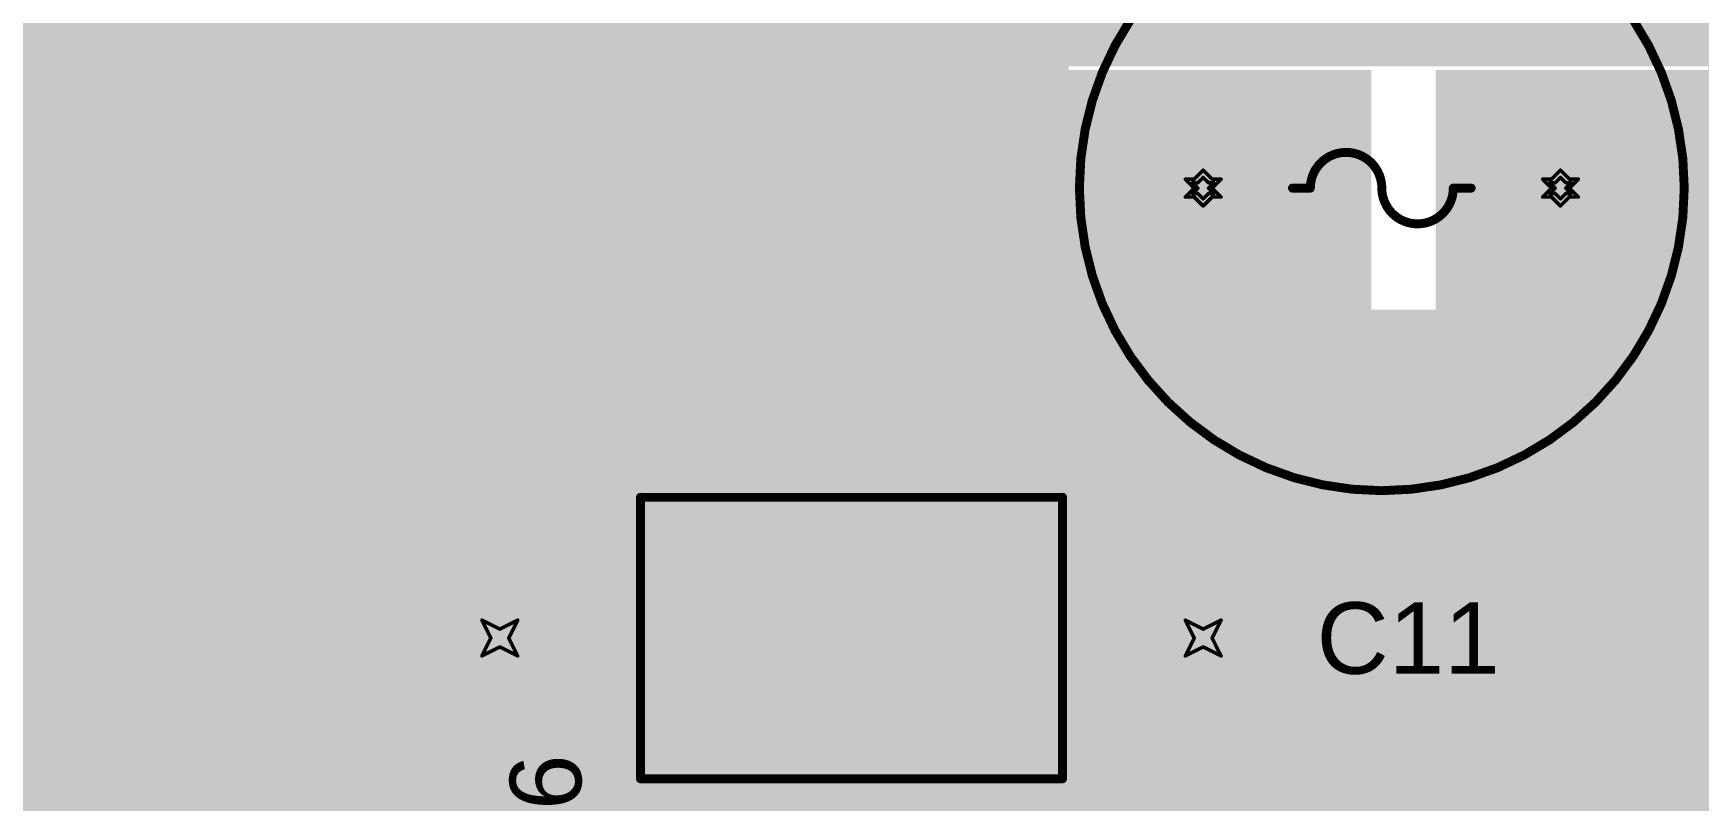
# Model space of a CAD drawing. Header units: inches. Extents: x 68 to 568, y 3 to 460.
# Drawn here: x 384.58 to 408.26, y 309.61 to 320.51 of the extents above; entities that cross this region are included whole.
import ezdxf

# ---------------------------------------------------------------- set-up
doc = ezdxf.new("R2010")
doc.units = ezdxf.units.IN
for name, color, linetype in [('Bottom Layer', 5, 'Continuous'), ('Bottom Solder', 6, 'Continuous'), ('Drill Drawing', 1, 'Continuous'), ('Layer 1', 16, 'Continuous'), ('Layer 2', 76, 'Continuous'), ('Multi-Layer', 9, 'Continuous'), ('Pad Holes', 156, 'Continuous'), ('Top Layer', 1, 'Continuous'), ('Top Overlay', 2, 'Continuous'), ('Top Solder', 216, 'Continuous')]:
    doc.layers.add(name, color=color, linetype=linetype)
doc.styles.add('Arial', font='', dxfattribs={"height": 0.2})
doc.styles.get('Arial').set_extended_font_data('Arial')

# ---------------------------------------------------------------- blocks, each defined once
blk = doc.blocks.new('37215000001_547')
at = {"layer": 'Bottom Layer'}
h = blk.add_hatch(color=5, dxfattribs=at)
edge = h.paths.add_edge_path()
edge.add_arc((-2.54, 0), 0.999998, 0, 360)
h = blk.add_hatch(color=5, dxfattribs=at)
edge = h.paths.add_edge_path()
edge.add_arc((2.54, 0), 0.999998, 0, 360)
at = {"layer": 'Bottom Solder'}
h = blk.add_hatch(color=6, dxfattribs=at)
edge = h.paths.add_edge_path()
edge.add_arc((-2.54, 0), 1.050798, 0, 360)
h = blk.add_hatch(color=6, dxfattribs=at)
edge = h.paths.add_edge_path()
edge.add_arc((2.54, 0), 1.050798, 0, 360)
at = {"layer": 'Layer 1'}
h = blk.add_hatch(color=16, dxfattribs=at)
edge = h.paths.add_edge_path()
edge.add_arc((-2.54, 0), 0.999998, 0, 360)
h = blk.add_hatch(color=16, dxfattribs=at)
edge = h.paths.add_edge_path()
edge.add_arc((2.54, 0), 0.999998, 0, 360)
at = {"layer": 'Layer 2'}
h = blk.add_hatch(color=76, dxfattribs=at)
edge = h.paths.add_edge_path()
edge.add_arc((-2.54, 0), 0.999998, 0, 360)
h = blk.add_hatch(color=76, dxfattribs=at)
edge = h.paths.add_edge_path()
edge.add_arc((2.54, 0), 0.999998, 0, 360)
at = {"layer": 'Multi-Layer'}
h = blk.add_hatch(color=9, dxfattribs=at)
edge = h.paths.add_edge_path()
edge.add_arc((-2.54, 0), 0.999998, 0, 360)
h = blk.add_hatch(color=9, dxfattribs=at)
edge = h.paths.add_edge_path()
edge.add_arc((2.54, 0), 0.999998, 0, 360)
at = {"layer": 'Pad Holes'}
h = blk.add_hatch(color=7, dxfattribs=at)
edge = h.paths.add_edge_path()
edge.add_arc((-2.54, 0), 0.599999, 0, 360)
h = blk.add_hatch(color=7, dxfattribs=at)
edge = h.paths.add_edge_path()
edge.add_arc((2.54, 0), 0.599999, 0, 360)
at = {"layer": 'Top Layer'}
h = blk.add_hatch(color=1, dxfattribs=at)
edge = h.paths.add_edge_path()
edge.add_arc((-2.54, 0), 0.999998, 0, 360)
h = blk.add_hatch(color=1, dxfattribs=at)
edge = h.paths.add_edge_path()
edge.add_arc((2.54, 0), 0.999998, 0, 360)
at = {"layer": 'Top Solder'}
h = blk.add_hatch(color=216, dxfattribs=at)
edge = h.paths.add_edge_path()
edge.add_arc((-2.54, 0), 1.050798, 0, 360)
h = blk.add_hatch(color=216, dxfattribs=at)
edge = h.paths.add_edge_path()
edge.add_arc((2.54, 0), 1.050798, 0, 360)
at = {"layer": 'Top Overlay'}
for points in [[(4.299966, 0, 0.127, 0.127, 1), (-4.299966, 0, 0.127, 0.127, 1)], [(-4.331716, 0, 0.0635, 0.0635, 1), (-4.268216, 0, 0.0635, 0.0635, 1)], [(-1.30175, 0, 0.0635, 0.0635, 1), (-1.23825, 0, 0.0635, 0.0635, 1)], [(-1.04775, 0, 0.0635, 0.0635, 1), (-0.98425, 0, 0.0635, 0.0635, 1)], [(-1.04775, 0, 0.0635, 0.0635, 1), (-0.98425, 0, 0.0635, 0.0635, 1)], [(-0.03175, 0, 0.0635, 0.0635, 1), (0.03175, 0, 0.0635, 0.0635, 1)], [(-0.03175, 0, 0.0635, 0.0635, 1), (0.03175, 0, 0.0635, 0.0635, 1)], [(0.98425, 0, 0.0635, 0.0635, 1), (1.04775, 0, 0.0635, 0.0635, 1)], [(0.98425, 0, 0.0635, 0.0635, 1), (1.04775, 0, 0.0635, 0.0635, 1)], [(1.23825, 0, 0.0635, 0.0635, 1), (1.30175, 0, 0.0635, 0.0635, 1)], [(4.268216, 0, 0.0635, 0.0635, 1), (4.331716, 0, 0.0635, 0.0635, 1)]]:
    blk.add_lwpolyline(points, format="xyseb", close=True, dxfattribs=at)
for points in [[(-1.016, 0, 0.127, 0.127, -1), (0, 0, 0.127, 0.127, 0)], [(-1.016, 0, 0.127, 0.127, 0), (-1.27, 0, 0.127, 0.127, 0)], [(1.016, 0, 0.127, 0.127, -1), (0, 0, 0.127, 0.127, 0)], [(1.27, 0, 0.127, 0.127, 0), (1.016, 0, 0.127, 0.127, 0)]]:
    blk.add_lwpolyline(points, format="xyseb", dxfattribs=at)
blk = doc.blocks.new('DE1B3RA101KN4AN01F_608')
at = {"layer": 'Bottom Layer'}
blk.add_hatch(color=5, dxfattribs=at).paths.add_polyline_path([(-5.65, 0.65), (-4.35, 0.65), (-4.35, -0.65), (-5.65, -0.65)])
h = blk.add_hatch(color=5, dxfattribs=at)
edge = h.paths.add_edge_path()
edge.add_arc((5, 0), 0.65, 0, 360)
at = {"layer": 'Bottom Solder'}
blk.add_hatch(color=6, dxfattribs=at).paths.add_polyline_path([(-5.752, 0.752), (-4.248, 0.752), (-4.248, -0.752), (-5.752, -0.752)])
h = blk.add_hatch(color=6, dxfattribs=at)
edge = h.paths.add_edge_path()
edge.add_arc((5, 0), 0.752, 0, 360)
at = {"layer": 'Layer 1'}
blk.add_hatch(color=16, dxfattribs=at).paths.add_polyline_path([(-5.65, 0.65), (-4.35, 0.65), (-4.35, -0.65), (-5.65, -0.65)])
h = blk.add_hatch(color=16, dxfattribs=at)
edge = h.paths.add_edge_path()
edge.add_arc((5, 0), 0.65, 0, 360)
at = {"layer": 'Layer 2'}
blk.add_hatch(color=76, dxfattribs=at).paths.add_polyline_path([(-5.65, 0.65), (-4.35, 0.65), (-4.35, -0.65), (-5.65, -0.65)])
h = blk.add_hatch(color=76, dxfattribs=at)
edge = h.paths.add_edge_path()
edge.add_arc((5, 0), 0.65, 0, 360)
at = {"layer": 'Multi-Layer'}
blk.add_hatch(color=9, dxfattribs=at).paths.add_polyline_path([(-5.65, 0.65), (-4.35, 0.65), (-4.35, -0.65), (-5.65, -0.65)])
h = blk.add_hatch(color=9, dxfattribs=at)
edge = h.paths.add_edge_path()
edge.add_arc((5, 0), 0.65, 0, 360)
at = {"layer": 'Pad Holes'}
h = blk.add_hatch(color=7, dxfattribs=at)
edge = h.paths.add_edge_path()
edge.add_arc((-5, 0), 0.4, 0, 360)
h = blk.add_hatch(color=7, dxfattribs=at)
edge = h.paths.add_edge_path()
edge.add_arc((5, 0), 0.4, 0, 360)
at = {"layer": 'Top Layer'}
blk.add_hatch(color=1, dxfattribs=at).paths.add_polyline_path([(-5.65, 0.65), (-4.35, 0.65), (-4.35, -0.65), (-5.65, -0.65)])
h = blk.add_hatch(color=1, dxfattribs=at)
edge = h.paths.add_edge_path()
edge.add_arc((5, 0), 0.65, 0, 360)
at = {"layer": 'Top Solder'}
blk.add_hatch(color=216, dxfattribs=at).paths.add_polyline_path([(-5.752, 0.752), (-4.248, 0.752), (-4.248, -0.752), (-5.752, -0.752)])
h = blk.add_hatch(color=216, dxfattribs=at)
edge = h.paths.add_edge_path()
edge.add_arc((5, 0), 0.752, 0, 360)
at = {"layer": 'Top Overlay'}
for points in [[(-3, 2, 0.127, 0.127, 0), (-3, -2, 0.127, 0.127, 0)], [(3, 2, 0.127, 0.127, 0), (-3, 2, 0.127, 0.127, 0)], [(3, 2, 0.127, 0.127, 0), (3, -2, 0.127, 0.127, 0)], [(3, -2, 0.127, 0.127, 0), (-3, -2, 0.127, 0.127, 0)]]:
    blk.add_lwpolyline(points, format="xyseb", dxfattribs=at)
for points in [[(-3.032, 2, 0.0635, 0.0635, 1), (-2.968, 2, 0.0635, 0.0635, 1)], [(-3.032, 2, 0.0635, 0.0635, 1), (-2.968, 2, 0.0635, 0.0635, 1)], [(2.968, 2, 0.0635, 0.0635, 1), (3.032, 2, 0.0635, 0.0635, 1)], [(2.968, 2, 0.0635, 0.0635, 1), (3.032, 2, 0.0635, 0.0635, 1)], [(-3.032, -2, 0.0635, 0.0635, 1), (-2.968, -2, 0.0635, 0.0635, 1)], [(-3.032, -2, 0.0635, 0.0635, 1), (-2.968, -2, 0.0635, 0.0635, 1)], [(2.968, -2, 0.0635, 0.0635, 1), (3.032, -2, 0.0635, 0.0635, 1)], [(2.968, -2, 0.0635, 0.0635, 1), (3.032, -2, 0.0635, 0.0635, 1)]]:
    blk.add_lwpolyline(points, format="xyseb", close=True, dxfattribs=at)

msp = doc.modelspace()

# ---------------------------------------------------------------- hatches: boundary and pattern name
at = {"layer": 'Bottom Layer'}
h = msp.add_hatch(color=5, dxfattribs=at)
h.paths.add_polyline_path([(410.994, 319.907), (411.342, 319.19), (411.768, 318.516), (412.266, 317.893), (412.829, 317.33), (413.452, 316.832), (414.126, 316.406), (414.843, 316.058), (415.594, 315.791), (416.37, 315.61), (417.162, 315.515), (417.959, 315.508), (418.751, 315.59), (419.53, 315.76), (420.286, 316.014), (421.008, 316.351), (421.689, 316.765), (422.319, 317.253), (422.892, 317.807), (423.039, 317.985), (423.23, 317.916), (423.23, 67.64), (404.901, 67.64), (404.901, 126.721), (406.883, 126.721), (406.883, 149.022), (403.835, 149.022), (403.835, 160.68), (370.434, 160.68), (370.434, 206.451), (403.835, 206.451), (403.835, 211.48), (406.883, 214.528), (406.883, 229.108), (404.876, 229.108), (404.876, 298.806), (406.476, 298.806), (406.476, 310.007), (404.52, 310.007), (404.52, 319.989), (410.965, 319.989)])
h.paths.add_polyline_path([(420.929, 192.354), (415.976, 192.354), (415.976, 182.118), (420.929, 182.118)], flags=0)
msp.add_hatch(color=5, dxfattribs=at).paths.add_polyline_path([(394.487, 299.752), (403.606, 299.752), (403.606, 319.989), (394.487, 319.989)])
at = {"layer": 'Layer 2'}
h = msp.add_hatch(color=76, dxfattribs=at)
h.paths.add_polyline_path([(412.92, 328.103), (412.743, 327.956), (412.189, 327.383), (411.701, 326.753), (411.286, 326.072), (410.95, 325.35), (410.695, 324.594), (410.526, 323.815), (410.444, 323.022), (410.451, 322.225), (410.545, 321.434), (410.727, 320.658), (410.994, 319.907), (411.342, 319.19), (411.768, 318.516), (412.266, 317.893), (412.829, 317.33), (413.452, 316.832), (414.126, 316.406), (414.843, 316.058), (415.594, 315.791), (416.37, 315.61), (417.162, 315.515), (417.959, 315.508), (418.751, 315.59), (419.53, 315.76), (420.286, 316.014), (421.008, 316.351), (421.689, 316.765), (422.319, 317.253), (422.892, 317.807), (423.039, 317.985), (423.23, 317.916), (423.23, 14.448), (423.039, 14.379), (422.892, 14.557), (422.319, 15.111), (421.689, 15.599), (421.008, 16.013), (420.286, 16.35), (419.53, 16.604), (418.751, 16.774), (417.959, 16.856), (417.161, 16.849), (416.37, 16.754), (415.594, 16.573), (414.843, 16.306), (414.126, 15.957), (413.452, 15.532), (412.829, 15.034), (412.266, 14.471), (411.768, 13.848), (411.343, 13.174), (410.994, 12.457), (410.727, 11.706), (410.546, 10.93), (410.451, 10.139), (410.444, 9.342), (410.526, 8.549), (410.695, 7.77), (410.95, 7.015), (411.286, 6.292), (411.701, 5.611), (412.188, 4.981), (412.743, 4.408), (412.92, 4.261), (412.851, 4.07), (358.546, 4.07), (358.546, 328.294), (412.852, 328.294)])
h.paths.add_polyline_path([(408.396, 320.041), (399.303, 320.041), (399.303, 316.586), (408.396, 316.586)], flags=0)
h.paths.add_polyline_path([(402.63, 313.055), (399.811, 313.055), (399.811, 310.617), (402.63, 310.617)], flags=0)
h.paths.add_polyline_path([(369.392, 313.055), (366.573, 313.055), (366.573, 310.617), (369.392, 310.617)], flags=0)
h.paths.add_polyline_path([(389.052, 307.391), (380.381, 307.391), (380.381, 295.723), (389.052, 295.723)], flags=0)
h.paths.add_polyline_path([(405.917, 308.542), (393.676, 308.542), (393.676, 295.097), (405.917, 295.097)], flags=0)
h.paths.add_polyline_path([(365.506, 309.067), (361.618, 309.067), (361.618, 294.005), (365.506, 294.005)], flags=0)
h.paths.add_polyline_path([(375.136, 310.305), (371.248, 310.305), (371.248, 293.726), (375.136, 293.726)], flags=0)
h.paths.add_polyline_path([(402.63, 292.188), (399.811, 292.188), (399.811, 289.75), (402.63, 289.75)], flags=0)
h.paths.add_polyline_path([(369.392, 292.188), (366.573, 292.188), (366.573, 289.75), (369.392, 289.75)], flags=0)
h.paths.add_polyline_path([(408.483, 238.938), (399.39, 238.938), (399.39, 235.483), (408.483, 235.483)], flags=0)
h.paths.add_polyline_path([(402.717, 231.952), (399.898, 231.952), (399.898, 229.514), (402.717, 229.514)], flags=0)
h.paths.add_polyline_path([(369.479, 231.952), (366.66, 231.952), (366.66, 229.514), (369.479, 229.514)], flags=0)
h.paths.add_polyline_path([(389.139, 226.288), (380.468, 226.288), (380.468, 214.62), (389.139, 214.62)], flags=0)
h.paths.add_polyline_path([(406.004, 227.439), (393.763, 227.439), (393.763, 213.994), (406.004, 213.994)], flags=0)
h.paths.add_polyline_path([(365.593, 227.964), (361.705, 227.964), (361.705, 212.902), (365.593, 212.902)], flags=0)
h.paths.add_polyline_path([(375.223, 229.202), (371.335, 229.202), (371.335, 212.623), (375.223, 212.623)], flags=0)
h.paths.add_polyline_path([(402.717, 211.085), (399.898, 211.085), (399.898, 208.647), (402.717, 208.647)], flags=0)
h.paths.add_polyline_path([(369.479, 211.085), (366.66, 211.085), (366.66, 208.647), (369.479, 208.647)], flags=0)
h.paths.add_polyline_path([(418.707, 191.042), (418.324, 191.042), (417.955, 190.943), (417.623, 190.752), (417.352, 190.481), (417.161, 190.15), (417.062, 189.78), (417.062, 189.397), (417.161, 189.027), (417.352, 188.696), (417.623, 188.425), (417.955, 188.233), (418.324, 188.134), (418.707, 188.134), (419.077, 188.233), (419.409, 188.425), (419.679, 188.696), (419.871, 189.027), (419.97, 189.397), (419.97, 189.78), (419.871, 190.15), (419.679, 190.481), (419.409, 190.752), (419.077, 190.943)], flags=0)
h.paths.add_polyline_path([(419.97, 180.882), (417.062, 180.882), (417.062, 177.974), (419.97, 177.974)], flags=0)
h.paths.add_polyline_path([(408.396, 158.739), (399.303, 158.739), (399.303, 155.285), (408.396, 155.285)], flags=0)
h.paths.add_polyline_path([(402.63, 151.753), (399.811, 151.753), (399.811, 149.315), (402.63, 149.315)], flags=0)
h.paths.add_polyline_path([(369.392, 151.753), (366.573, 151.753), (366.573, 149.315), (369.392, 149.315)], flags=0)
h.paths.add_polyline_path([(389.052, 146.089), (380.381, 146.089), (380.381, 134.422), (389.052, 134.422)], flags=0)
h.paths.add_polyline_path([(405.917, 147.24), (393.676, 147.24), (393.676, 133.796), (405.917, 133.796)], flags=0)
h.paths.add_polyline_path([(365.506, 147.766), (361.618, 147.766), (361.618, 132.703), (365.506, 132.703)], flags=0)
h.paths.add_polyline_path([(375.136, 149.003), (371.248, 149.003), (371.248, 132.424), (375.136, 132.424)], flags=0)
h.paths.add_polyline_path([(402.63, 130.887), (399.811, 130.887), (399.811, 128.448), (402.63, 128.448)], flags=0)
h.paths.add_polyline_path([(369.392, 130.887), (366.573, 130.887), (366.573, 128.448), (369.392, 128.448)], flags=0)
h.paths.add_polyline_path([(408.396, 77.637), (399.303, 77.637), (399.303, 74.182), (408.396, 74.182)], flags=0)
h.paths.add_polyline_path([(402.63, 70.651), (399.811, 70.651), (399.811, 68.213), (402.63, 68.213)], flags=0)
h.paths.add_polyline_path([(369.392, 70.651), (366.573, 70.651), (366.573, 68.213), (369.392, 68.213)], flags=0)
h.paths.add_polyline_path([(389.052, 64.987), (380.381, 64.987), (380.381, 53.319), (389.052, 53.319)], flags=0)
h.paths.add_polyline_path([(405.917, 66.138), (393.676, 66.138), (393.676, 52.693), (405.917, 52.693)], flags=0)
h.paths.add_polyline_path([(365.506, 66.663), (361.618, 66.663), (361.618, 51.601), (365.506, 51.601)], flags=0)
h.paths.add_polyline_path([(375.136, 67.901), (371.248, 67.901), (371.248, 51.322), (375.136, 51.322)], flags=0)
h.paths.add_polyline_path([(402.63, 49.784), (399.811, 49.784), (399.811, 47.346), (402.63, 47.346)], flags=0)
h.paths.add_polyline_path([(369.392, 49.784), (366.573, 49.784), (366.573, 47.346), (369.392, 47.346)], flags=0)
at = {"layer": 'Top Layer'}
for points in [[(397.764, 303.403), (403.28, 303.403), (403.28, 319.913), (397.764, 319.913)], [(392.328, 310.654), (373.024, 310.654), (373.024, 314.108), (356.946, 314.108), (356.946, 318.592), (392.328, 318.592)]]:
    msp.add_hatch(color=1, dxfattribs=at).paths.add_polyline_path(points)

# ---------------------------------------------------------------- linework, layer by layer
at = {"layer": 'Drill Drawing'}
for points in [[(401.087, 318.439, 0.0508, 0.0508, 0), (401.214, 318.566, 0.0508, 0.0508, 0)], [(401.138, 318.388, 0.0508, 0.0508, 0), (401.214, 318.464, 0.0508, 0.0508, 0)], [(401.214, 318.566, 0.0508, 0.0508, 0), (401.341, 318.439, 0.0508, 0.0508, 0)], [(401.214, 318.464, 0.0508, 0.0508, 0), (401.291, 318.388, 0.0508, 0.0508, 0)], [(406.167, 318.439, 0.0508, 0.0508, 0), (406.294, 318.566, 0.0508, 0.0508, 0)], [(406.218, 318.388, 0.0508, 0.0508, 0), (406.294, 318.464, 0.0508, 0.0508, 0)], [(406.294, 318.566, 0.0508, 0.0508, 0), (406.421, 318.439, 0.0508, 0.0508, 0)], [(406.294, 318.464, 0.0508, 0.0508, 0), (406.371, 318.388, 0.0508, 0.0508, 0)], [(400.96, 318.439, 0.0508, 0.0508, 0), (401.087, 318.312, 0.0508, 0.0508, 0)], [(400.96, 318.439, 0.0508, 0.0508, 0), (401.087, 318.439, 0.0508, 0.0508, 0)], [(400.96, 318.185, 0.0508, 0.0508, 0), (401.087, 318.312, 0.0508, 0.0508, 0)], [(401.062, 318.388, 0.0508, 0.0508, 0), (401.138, 318.312, 0.0508, 0.0508, 0)], [(401.062, 318.388, 0.0508, 0.0508, 0), (401.138, 318.388, 0.0508, 0.0508, 0)], [(401.062, 318.236, 0.0508, 0.0508, 0), (401.138, 318.312, 0.0508, 0.0508, 0)], [(401.062, 318.236, 0.0508, 0.0508, 0), (401.138, 318.236, 0.0508, 0.0508, 0)], [(401.138, 318.236, 0.0508, 0.0508, 0), (401.214, 318.16, 0.0508, 0.0508, 0)], [(401.214, 318.16, 0.0508, 0.0508, 0), (401.291, 318.236, 0.0508, 0.0508, 0)], [(401.291, 318.388, 0.0508, 0.0508, 0), (401.367, 318.388, 0.0508, 0.0508, 0)], [(401.291, 318.312, 0.0508, 0.0508, 0), (401.367, 318.388, 0.0508, 0.0508, 0)], [(401.291, 318.312, 0.0508, 0.0508, 0), (401.367, 318.236, 0.0508, 0.0508, 0)], [(401.291, 318.236, 0.0508, 0.0508, 0), (401.367, 318.236, 0.0508, 0.0508, 0)], [(401.341, 318.439, 0.0508, 0.0508, 0), (401.468, 318.439, 0.0508, 0.0508, 0)], [(401.341, 318.312, 0.0508, 0.0508, 0), (401.468, 318.439, 0.0508, 0.0508, 0)], [(401.341, 318.312, 0.0508, 0.0508, 0), (401.468, 318.185, 0.0508, 0.0508, 0)], [(406.04, 318.439, 0.0508, 0.0508, 0), (406.167, 318.312, 0.0508, 0.0508, 0)], [(406.04, 318.439, 0.0508, 0.0508, 0), (406.167, 318.439, 0.0508, 0.0508, 0)], [(406.04, 318.185, 0.0508, 0.0508, 0), (406.167, 318.312, 0.0508, 0.0508, 0)], [(406.142, 318.388, 0.0508, 0.0508, 0), (406.218, 318.312, 0.0508, 0.0508, 0)], [(406.142, 318.388, 0.0508, 0.0508, 0), (406.218, 318.388, 0.0508, 0.0508, 0)], [(406.142, 318.236, 0.0508, 0.0508, 0), (406.218, 318.312, 0.0508, 0.0508, 0)], [(406.142, 318.236, 0.0508, 0.0508, 0), (406.218, 318.236, 0.0508, 0.0508, 0)], [(406.218, 318.236, 0.0508, 0.0508, 0), (406.294, 318.16, 0.0508, 0.0508, 0)], [(406.294, 318.16, 0.0508, 0.0508, 0), (406.371, 318.236, 0.0508, 0.0508, 0)], [(406.371, 318.388, 0.0508, 0.0508, 0), (406.447, 318.388, 0.0508, 0.0508, 0)], [(406.371, 318.312, 0.0508, 0.0508, 0), (406.447, 318.388, 0.0508, 0.0508, 0)], [(406.371, 318.312, 0.0508, 0.0508, 0), (406.447, 318.236, 0.0508, 0.0508, 0)], [(406.371, 318.236, 0.0508, 0.0508, 0), (406.447, 318.236, 0.0508, 0.0508, 0)], [(406.421, 318.439, 0.0508, 0.0508, 0), (406.548, 318.439, 0.0508, 0.0508, 0)], [(406.421, 318.312, 0.0508, 0.0508, 0), (406.548, 318.439, 0.0508, 0.0508, 0)], [(406.421, 318.312, 0.0508, 0.0508, 0), (406.548, 318.185, 0.0508, 0.0508, 0)], [(400.96, 318.185, 0.0508, 0.0508, 0), (401.087, 318.185, 0.0508, 0.0508, 0)], [(401.087, 318.185, 0.0508, 0.0508, 0), (401.214, 318.058, 0.0508, 0.0508, 0)], [(401.214, 318.058, 0.0508, 0.0508, 0), (401.341, 318.185, 0.0508, 0.0508, 0)], [(401.341, 318.185, 0.0508, 0.0508, 0), (401.468, 318.185, 0.0508, 0.0508, 0)], [(406.04, 318.185, 0.0508, 0.0508, 0), (406.167, 318.185, 0.0508, 0.0508, 0)], [(406.167, 318.185, 0.0508, 0.0508, 0), (406.294, 318.058, 0.0508, 0.0508, 0)], [(406.294, 318.058, 0.0508, 0.0508, 0), (406.421, 318.185, 0.0508, 0.0508, 0)], [(406.421, 318.185, 0.0508, 0.0508, 0), (406.548, 318.185, 0.0508, 0.0508, 0)], [(390.96, 312.172, 0.0508, 0.0508, 0), (391.214, 312.045, 0.0508, 0.0508, 0)], [(390.96, 312.172, 0.0508, 0.0508, 0), (391.087, 311.918, 0.0508, 0.0508, 0)], [(391.214, 312.045, 0.0508, 0.0508, 0), (391.468, 312.172, 0.0508, 0.0508, 0)], [(391.341, 311.918, 0.0508, 0.0508, 0), (391.468, 312.172, 0.0508, 0.0508, 0)], [(400.96, 312.172, 0.0508, 0.0508, 0), (401.214, 312.045, 0.0508, 0.0508, 0)], [(400.96, 312.172, 0.0508, 0.0508, 0), (401.087, 311.918, 0.0508, 0.0508, 0)], [(401.214, 312.045, 0.0508, 0.0508, 0), (401.468, 312.172, 0.0508, 0.0508, 0)], [(401.341, 311.918, 0.0508, 0.0508, 0), (401.468, 312.172, 0.0508, 0.0508, 0)], [(390.96, 311.664, 0.0508, 0.0508, 0), (391.087, 311.918, 0.0508, 0.0508, 0)], [(391.341, 311.918, 0.0508, 0.0508, 0), (391.468, 311.664, 0.0508, 0.0508, 0)], [(400.96, 311.664, 0.0508, 0.0508, 0), (401.087, 311.918, 0.0508, 0.0508, 0)], [(401.341, 311.918, 0.0508, 0.0508, 0), (401.468, 311.664, 0.0508, 0.0508, 0)], [(390.96, 311.664, 0.0508, 0.0508, 0), (391.214, 311.791, 0.0508, 0.0508, 0)], [(391.214, 311.791, 0.0508, 0.0508, 0), (391.468, 311.664, 0.0508, 0.0508, 0)], [(400.96, 311.664, 0.0508, 0.0508, 0), (401.214, 311.791, 0.0508, 0.0508, 0)], [(401.214, 311.791, 0.0508, 0.0508, 0), (401.468, 311.664, 0.0508, 0.0508, 0)]]:
    msp.add_lwpolyline(points, format="xyseb", dxfattribs=at)
for points in [[(401.202, 318.566, 0.0254, 0.0254, 1), (401.227, 318.566, 0.0254, 0.0254, 1)], [(401.202, 318.566, 0.0254, 0.0254, 1), (401.227, 318.566, 0.0254, 0.0254, 1)], [(401.202, 318.464, 0.0254, 0.0254, 1), (401.227, 318.464, 0.0254, 0.0254, 1)], [(401.202, 318.464, 0.0254, 0.0254, 1), (401.227, 318.464, 0.0254, 0.0254, 1)], [(406.282, 318.566, 0.0254, 0.0254, 1), (406.307, 318.566, 0.0254, 0.0254, 1)], [(406.282, 318.566, 0.0254, 0.0254, 1), (406.307, 318.566, 0.0254, 0.0254, 1)], [(406.282, 318.464, 0.0254, 0.0254, 1), (406.307, 318.464, 0.0254, 0.0254, 1)], [(406.282, 318.464, 0.0254, 0.0254, 1), (406.307, 318.464, 0.0254, 0.0254, 1)], [(400.948, 318.439, 0.0254, 0.0254, 1), (400.973, 318.439, 0.0254, 0.0254, 1)], [(400.948, 318.439, 0.0254, 0.0254, 1), (400.973, 318.439, 0.0254, 0.0254, 1)], [(401.049, 318.388, 0.0254, 0.0254, 1), (401.075, 318.388, 0.0254, 0.0254, 1)], [(401.049, 318.388, 0.0254, 0.0254, 1), (401.075, 318.388, 0.0254, 0.0254, 1)], [(401.049, 318.236, 0.0254, 0.0254, 1), (401.075, 318.236, 0.0254, 0.0254, 1)], [(401.049, 318.236, 0.0254, 0.0254, 1), (401.075, 318.236, 0.0254, 0.0254, 1)], [(401.075, 318.439, 0.0254, 0.0254, 1), (401.1, 318.439, 0.0254, 0.0254, 1)], [(401.075, 318.439, 0.0254, 0.0254, 1), (401.1, 318.439, 0.0254, 0.0254, 1)], [(401.075, 318.312, 0.0254, 0.0254, 1), (401.1, 318.312, 0.0254, 0.0254, 1)], [(401.075, 318.312, 0.0254, 0.0254, 1), (401.1, 318.312, 0.0254, 0.0254, 1)], [(401.125, 318.388, 0.0254, 0.0254, 1), (401.151, 318.388, 0.0254, 0.0254, 1)], [(401.125, 318.388, 0.0254, 0.0254, 1), (401.151, 318.388, 0.0254, 0.0254, 1)], [(401.125, 318.312, 0.0254, 0.0254, 1), (401.151, 318.312, 0.0254, 0.0254, 1)], [(401.125, 318.312, 0.0254, 0.0254, 1), (401.151, 318.312, 0.0254, 0.0254, 1)], [(401.125, 318.236, 0.0254, 0.0254, 1), (401.151, 318.236, 0.0254, 0.0254, 1)], [(401.125, 318.236, 0.0254, 0.0254, 1), (401.151, 318.236, 0.0254, 0.0254, 1)], [(401.278, 318.388, 0.0254, 0.0254, 1), (401.303, 318.388, 0.0254, 0.0254, 1)], [(401.278, 318.388, 0.0254, 0.0254, 1), (401.303, 318.388, 0.0254, 0.0254, 1)], [(401.278, 318.312, 0.0254, 0.0254, 1), (401.303, 318.312, 0.0254, 0.0254, 1)], [(401.278, 318.312, 0.0254, 0.0254, 1), (401.303, 318.312, 0.0254, 0.0254, 1)], [(401.278, 318.236, 0.0254, 0.0254, 1), (401.303, 318.236, 0.0254, 0.0254, 1)], [(401.278, 318.236, 0.0254, 0.0254, 1), (401.303, 318.236, 0.0254, 0.0254, 1)], [(401.329, 318.439, 0.0254, 0.0254, 1), (401.354, 318.439, 0.0254, 0.0254, 1)], [(401.329, 318.439, 0.0254, 0.0254, 1), (401.354, 318.439, 0.0254, 0.0254, 1)], [(401.329, 318.312, 0.0254, 0.0254, 1), (401.354, 318.312, 0.0254, 0.0254, 1)], [(401.329, 318.312, 0.0254, 0.0254, 1), (401.354, 318.312, 0.0254, 0.0254, 1)], [(401.354, 318.388, 0.0254, 0.0254, 1), (401.379, 318.388, 0.0254, 0.0254, 1)], [(401.354, 318.388, 0.0254, 0.0254, 1), (401.379, 318.388, 0.0254, 0.0254, 1)], [(401.354, 318.236, 0.0254, 0.0254, 1), (401.379, 318.236, 0.0254, 0.0254, 1)], [(401.354, 318.236, 0.0254, 0.0254, 1), (401.379, 318.236, 0.0254, 0.0254, 1)], [(401.456, 318.439, 0.0254, 0.0254, 1), (401.481, 318.439, 0.0254, 0.0254, 1)], [(401.456, 318.439, 0.0254, 0.0254, 1), (401.481, 318.439, 0.0254, 0.0254, 1)], [(406.028, 318.439, 0.0254, 0.0254, 1), (406.053, 318.439, 0.0254, 0.0254, 1)], [(406.028, 318.439, 0.0254, 0.0254, 1), (406.053, 318.439, 0.0254, 0.0254, 1)], [(406.129, 318.388, 0.0254, 0.0254, 1), (406.155, 318.388, 0.0254, 0.0254, 1)], [(406.129, 318.388, 0.0254, 0.0254, 1), (406.155, 318.388, 0.0254, 0.0254, 1)], [(406.129, 318.236, 0.0254, 0.0254, 1), (406.155, 318.236, 0.0254, 0.0254, 1)], [(406.129, 318.236, 0.0254, 0.0254, 1), (406.155, 318.236, 0.0254, 0.0254, 1)], [(406.155, 318.439, 0.0254, 0.0254, 1), (406.18, 318.439, 0.0254, 0.0254, 1)], [(406.155, 318.439, 0.0254, 0.0254, 1), (406.18, 318.439, 0.0254, 0.0254, 1)], [(406.155, 318.312, 0.0254, 0.0254, 1), (406.18, 318.312, 0.0254, 0.0254, 1)], [(406.155, 318.312, 0.0254, 0.0254, 1), (406.18, 318.312, 0.0254, 0.0254, 1)], [(406.205, 318.388, 0.0254, 0.0254, 1), (406.231, 318.388, 0.0254, 0.0254, 1)], [(406.205, 318.388, 0.0254, 0.0254, 1), (406.231, 318.388, 0.0254, 0.0254, 1)], [(406.205, 318.312, 0.0254, 0.0254, 1), (406.231, 318.312, 0.0254, 0.0254, 1)], [(406.205, 318.312, 0.0254, 0.0254, 1), (406.231, 318.312, 0.0254, 0.0254, 1)], [(406.205, 318.236, 0.0254, 0.0254, 1), (406.231, 318.236, 0.0254, 0.0254, 1)], [(406.205, 318.236, 0.0254, 0.0254, 1), (406.231, 318.236, 0.0254, 0.0254, 1)], [(406.358, 318.388, 0.0254, 0.0254, 1), (406.383, 318.388, 0.0254, 0.0254, 1)], [(406.358, 318.388, 0.0254, 0.0254, 1), (406.383, 318.388, 0.0254, 0.0254, 1)], [(406.358, 318.312, 0.0254, 0.0254, 1), (406.383, 318.312, 0.0254, 0.0254, 1)], [(406.358, 318.312, 0.0254, 0.0254, 1), (406.383, 318.312, 0.0254, 0.0254, 1)], [(406.358, 318.236, 0.0254, 0.0254, 1), (406.383, 318.236, 0.0254, 0.0254, 1)], [(406.358, 318.236, 0.0254, 0.0254, 1), (406.383, 318.236, 0.0254, 0.0254, 1)], [(406.409, 318.439, 0.0254, 0.0254, 1), (406.434, 318.439, 0.0254, 0.0254, 1)], [(406.409, 318.439, 0.0254, 0.0254, 1), (406.434, 318.439, 0.0254, 0.0254, 1)], [(406.409, 318.312, 0.0254, 0.0254, 1), (406.434, 318.312, 0.0254, 0.0254, 1)], [(406.409, 318.312, 0.0254, 0.0254, 1), (406.434, 318.312, 0.0254, 0.0254, 1)], [(406.434, 318.388, 0.0254, 0.0254, 1), (406.459, 318.388, 0.0254, 0.0254, 1)], [(406.434, 318.388, 0.0254, 0.0254, 1), (406.459, 318.388, 0.0254, 0.0254, 1)], [(406.434, 318.236, 0.0254, 0.0254, 1), (406.459, 318.236, 0.0254, 0.0254, 1)], [(406.434, 318.236, 0.0254, 0.0254, 1), (406.459, 318.236, 0.0254, 0.0254, 1)], [(406.536, 318.439, 0.0254, 0.0254, 1), (406.561, 318.439, 0.0254, 0.0254, 1)], [(406.536, 318.439, 0.0254, 0.0254, 1), (406.561, 318.439, 0.0254, 0.0254, 1)], [(400.948, 318.185, 0.0254, 0.0254, 1), (400.973, 318.185, 0.0254, 0.0254, 1)], [(400.948, 318.185, 0.0254, 0.0254, 1), (400.973, 318.185, 0.0254, 0.0254, 1)], [(401.075, 318.185, 0.0254, 0.0254, 1), (401.1, 318.185, 0.0254, 0.0254, 1)], [(401.075, 318.185, 0.0254, 0.0254, 1), (401.1, 318.185, 0.0254, 0.0254, 1)], [(401.202, 318.16, 0.0254, 0.0254, 1), (401.227, 318.16, 0.0254, 0.0254, 1)], [(401.202, 318.16, 0.0254, 0.0254, 1), (401.227, 318.16, 0.0254, 0.0254, 1)], [(401.202, 318.058, 0.0254, 0.0254, 1), (401.227, 318.058, 0.0254, 0.0254, 1)], [(401.202, 318.058, 0.0254, 0.0254, 1), (401.227, 318.058, 0.0254, 0.0254, 1)], [(401.329, 318.185, 0.0254, 0.0254, 1), (401.354, 318.185, 0.0254, 0.0254, 1)], [(401.329, 318.185, 0.0254, 0.0254, 1), (401.354, 318.185, 0.0254, 0.0254, 1)], [(401.456, 318.185, 0.0254, 0.0254, 1), (401.481, 318.185, 0.0254, 0.0254, 1)], [(401.456, 318.185, 0.0254, 0.0254, 1), (401.481, 318.185, 0.0254, 0.0254, 1)], [(406.028, 318.185, 0.0254, 0.0254, 1), (406.053, 318.185, 0.0254, 0.0254, 1)], [(406.028, 318.185, 0.0254, 0.0254, 1), (406.053, 318.185, 0.0254, 0.0254, 1)], [(406.155, 318.185, 0.0254, 0.0254, 1), (406.18, 318.185, 0.0254, 0.0254, 1)], [(406.155, 318.185, 0.0254, 0.0254, 1), (406.18, 318.185, 0.0254, 0.0254, 1)], [(406.282, 318.16, 0.0254, 0.0254, 1), (406.307, 318.16, 0.0254, 0.0254, 1)], [(406.282, 318.16, 0.0254, 0.0254, 1), (406.307, 318.16, 0.0254, 0.0254, 1)], [(406.282, 318.058, 0.0254, 0.0254, 1), (406.307, 318.058, 0.0254, 0.0254, 1)], [(406.282, 318.058, 0.0254, 0.0254, 1), (406.307, 318.058, 0.0254, 0.0254, 1)], [(406.409, 318.185, 0.0254, 0.0254, 1), (406.434, 318.185, 0.0254, 0.0254, 1)], [(406.409, 318.185, 0.0254, 0.0254, 1), (406.434, 318.185, 0.0254, 0.0254, 1)], [(406.536, 318.185, 0.0254, 0.0254, 1), (406.561, 318.185, 0.0254, 0.0254, 1)], [(406.536, 318.185, 0.0254, 0.0254, 1), (406.561, 318.185, 0.0254, 0.0254, 1)], [(390.948, 312.172, 0.0254, 0.0254, 1), (390.973, 312.172, 0.0254, 0.0254, 1)], [(390.948, 312.172, 0.0254, 0.0254, 1), (390.973, 312.172, 0.0254, 0.0254, 1)], [(391.456, 312.172, 0.0254, 0.0254, 1), (391.481, 312.172, 0.0254, 0.0254, 1)], [(391.456, 312.172, 0.0254, 0.0254, 1), (391.481, 312.172, 0.0254, 0.0254, 1)], [(400.948, 312.172, 0.0254, 0.0254, 1), (400.973, 312.172, 0.0254, 0.0254, 1)], [(400.948, 312.172, 0.0254, 0.0254, 1), (400.973, 312.172, 0.0254, 0.0254, 1)], [(401.456, 312.172, 0.0254, 0.0254, 1), (401.481, 312.172, 0.0254, 0.0254, 1)], [(401.456, 312.172, 0.0254, 0.0254, 1), (401.481, 312.172, 0.0254, 0.0254, 1)], [(391.075, 311.918, 0.0254, 0.0254, 1), (391.1, 311.918, 0.0254, 0.0254, 1)], [(391.075, 311.918, 0.0254, 0.0254, 1), (391.1, 311.918, 0.0254, 0.0254, 1)], [(391.202, 312.045, 0.0254, 0.0254, 1), (391.227, 312.045, 0.0254, 0.0254, 1)], [(391.202, 312.045, 0.0254, 0.0254, 1), (391.227, 312.045, 0.0254, 0.0254, 1)], [(391.329, 311.918, 0.0254, 0.0254, 1), (391.354, 311.918, 0.0254, 0.0254, 1)], [(391.329, 311.918, 0.0254, 0.0254, 1), (391.354, 311.918, 0.0254, 0.0254, 1)], [(401.075, 311.918, 0.0254, 0.0254, 1), (401.1, 311.918, 0.0254, 0.0254, 1)], [(401.075, 311.918, 0.0254, 0.0254, 1), (401.1, 311.918, 0.0254, 0.0254, 1)], [(401.202, 312.045, 0.0254, 0.0254, 1), (401.227, 312.045, 0.0254, 0.0254, 1)], [(401.202, 312.045, 0.0254, 0.0254, 1), (401.227, 312.045, 0.0254, 0.0254, 1)], [(401.329, 311.918, 0.0254, 0.0254, 1), (401.354, 311.918, 0.0254, 0.0254, 1)], [(401.329, 311.918, 0.0254, 0.0254, 1), (401.354, 311.918, 0.0254, 0.0254, 1)], [(390.948, 311.664, 0.0254, 0.0254, 1), (390.973, 311.664, 0.0254, 0.0254, 1)], [(390.948, 311.664, 0.0254, 0.0254, 1), (390.973, 311.664, 0.0254, 0.0254, 1)], [(391.202, 311.791, 0.0254, 0.0254, 1), (391.227, 311.791, 0.0254, 0.0254, 1)], [(391.202, 311.791, 0.0254, 0.0254, 1), (391.227, 311.791, 0.0254, 0.0254, 1)], [(391.456, 311.664, 0.0254, 0.0254, 1), (391.481, 311.664, 0.0254, 0.0254, 1)], [(391.456, 311.664, 0.0254, 0.0254, 1), (391.481, 311.664, 0.0254, 0.0254, 1)], [(400.948, 311.664, 0.0254, 0.0254, 1), (400.973, 311.664, 0.0254, 0.0254, 1)], [(400.948, 311.664, 0.0254, 0.0254, 1), (400.973, 311.664, 0.0254, 0.0254, 1)], [(401.202, 311.791, 0.0254, 0.0254, 1), (401.227, 311.791, 0.0254, 0.0254, 1)], [(401.202, 311.791, 0.0254, 0.0254, 1), (401.227, 311.791, 0.0254, 0.0254, 1)], [(401.456, 311.664, 0.0254, 0.0254, 1), (401.481, 311.664, 0.0254, 0.0254, 1)], [(401.456, 311.664, 0.0254, 0.0254, 1), (401.481, 311.664, 0.0254, 0.0254, 1)]]:
    msp.add_lwpolyline(points, format="xyseb", close=True, dxfattribs=at)

# ---------------------------------------------------------------- block references
at = {"rotation": 180}
for name, p in [('37215000001_547', (403.754, 318.312)), ('DE1B3RA101KN4AN01F_608', (396.214, 311.918))]:
    msp.add_blockref(name, p, dxfattribs=at)

# ---------------------------------------------------------------- texts
at = {"layer": 'Top Overlay', "style": 'Arial'}
msp.add_text('C11', height=1.016, dxfattribs=at).set_placement((402.827, 311.41))
msp.add_text('C6', height=1.016, rotation=90, dxfattribs=at).set_placement((392.372, 308.449))

doc.saveas('drawing.dxf')
